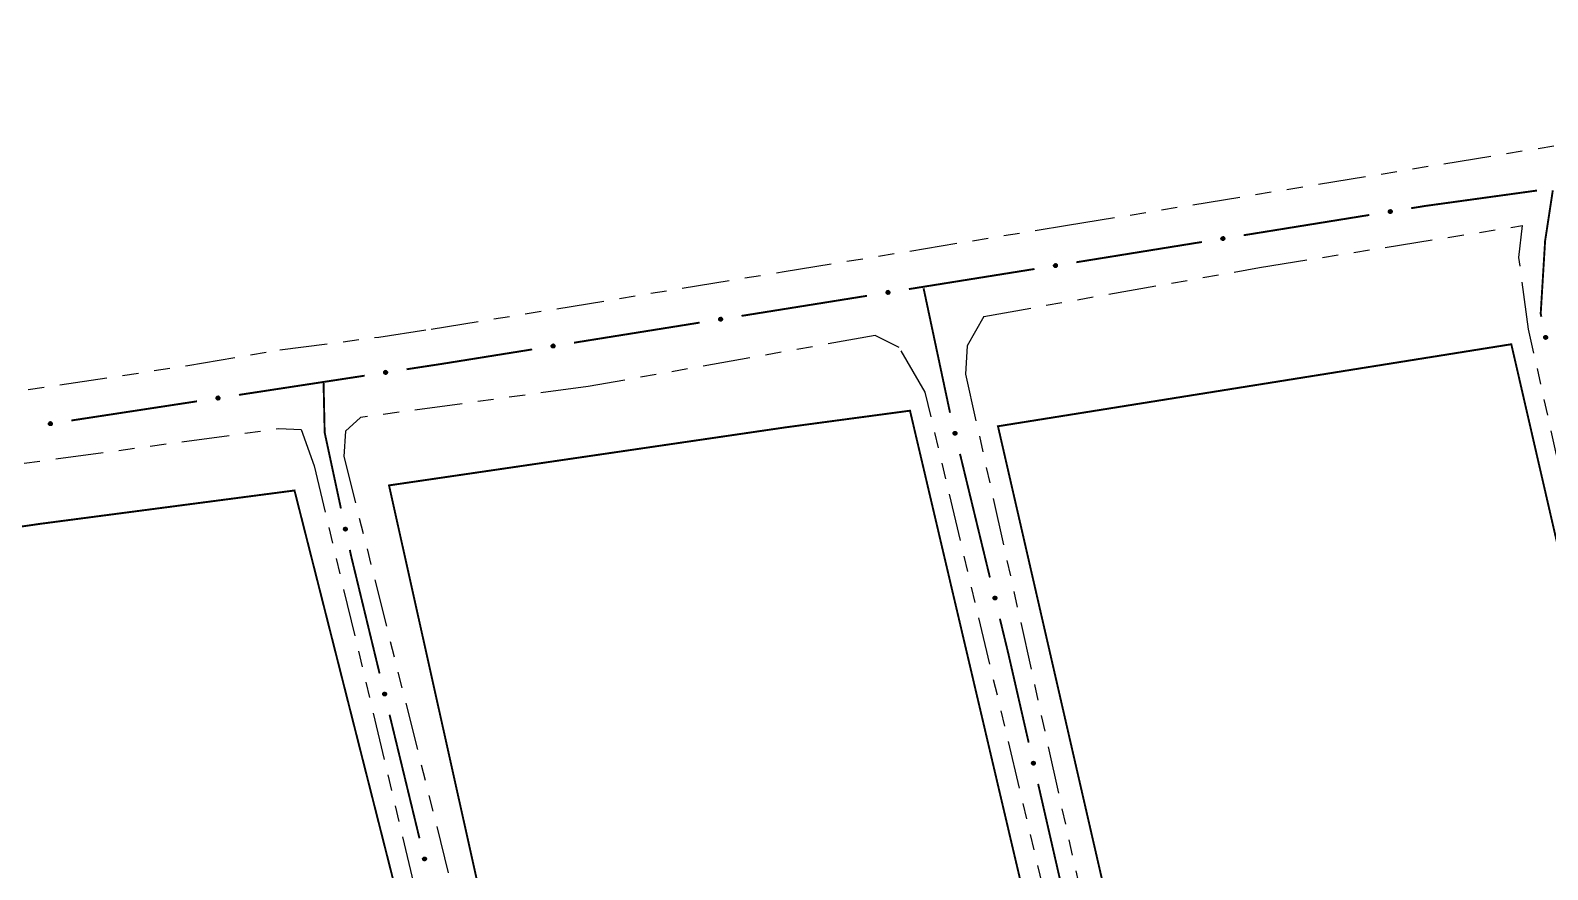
# Model space of a CAD drawing. Extents: x 212200 to 214553, y 4880545 to 4882659.
# Drawn here: x 213133.1 to 213276.2, y 4882017.7 to 4882096.9 of the extents above; entities that cross this region are included whole.
import ezdxf

# ---------------------------------------------------------------- set-up
doc = ezdxf.new("R2010")
doc.units = 0
doc.header["$LTSCALE"] = 1.5
doc.header["$MEASUREMENT"] = 0
doc.linetypes.add('TRACO_12', pattern=[2.5, 2, -0.5])
doc.linetypes.add('TRACO_25', pattern=[8, 3, -1, 1, -1, 1, -1])
for name, color, linetype in [('RU-QUADRA', 210, 'CONTINUOUS'), ('SV-EIXO-ROD-ESTR', 7, 'CONTINUOUS'), ('SV-EIXO-RUA-N-PAV', 6, 'CONTINUOUS'), ('SV-EST-M-N-PAV', 20, 'CONTINUOUS'), ('SV-RUA-NAO-PAV', 7, 'CONTINUOUS')]:
    doc.layers.add(name, color=color, linetype=linetype)

msp = doc.modelspace()

# ---------------------------------------------------------------- linework, layer by layer
at = {"layer": 'RU-QUADRA', "linetype": 'TRACO_12', "const_width": 0.18, "flags": 128}
for points in [[(213330.211244, 4881822.607145), (213315.8, 4881882.9), (213300.36, 4881950.1), (213296.01, 4881967.53), (213284.6, 4882016.05), (213272.795043, 4882067.308442), (213249.59873, 4882063.602054), (213224.35807, 4882059.569014), (213234.15, 4882016.92), (213241.13, 4881986.55), (213248.15, 4881956.7), (213255.98, 4881923.41), (213260.66, 4881903.55), (213270.48, 4881861.82), (213284.35493, 4881810.047881), (213305.973968, 4881815.968968)], [(213157.981506, 4882053.509631), (213171.109133, 4882001.711468), (213179.713731, 4881965.283784), (213182.626343, 4881952.953202), (213190.75, 4881917.32), (213199.26, 4881880.37), (213210.725111, 4881826.487709), (213214.849466, 4881811.731619), (213215.412822, 4881804.407992), (213215.412822, 4881795.675976), (213174.71036, 4881786.380604), (213170.062674, 4881792.577519), (213167.668411, 4881804.407992), (213162.517101, 4881825.318038), (213152.724706, 4881868.282184), (213143.325145, 4881906.185163), (213138.121707, 4881929.364337), (213135.090595, 4881942.548994), (213132.707969, 4881954.51344), (213123.962627, 4881990.682155), (213113.022891, 4882047.355214), (213134.042895, 4882050.369889)]]:
    msp.add_lwpolyline(points, close=True, dxfattribs=at)
at = {"layer": 'RU-QUADRA', "linetype": 'Continuous', "const_width": 0.18, "flags": 128}
msp.add_lwpolyline([(213216.058151, 4882061.039009), (213204.26884, 4882059.459137), (213166.901097, 4882053.989561), (213175.446793, 4882015.600929), (213178.304202, 4882003.259215), (213181.044769, 4881991.422166), (213192.1, 4881943.68), (213207.1, 4881881.29), (213227.138982, 4881797.86867), (213250.107539, 4881801.588396), (213275.765645, 4881807.538024), (213244.74, 4881938.73), (213240.69, 4881956.44), (213235.403121, 4881977.95945), (213229.741043, 4882002.785485), (213227.046733, 4882014.256235)], close=True, dxfattribs=at)
at = {"layer": 'SV-EIXO-ROD-ESTR', "const_width": 0.18}
for points in [[(213265.319873, 4882080.448), (213264.674513, 4882080.358986)], [(213275.226084, 4882081.814375), (213265.319873, 4882080.448)], [(213259.394289, 4882079.50692), (213247.547543, 4882077.59522)], [(213264.674513, 4882080.358986), (213263.343205, 4882080.144154)], [(213243.598627, 4882076.957987), (213231.751881, 4882075.046287)], [(213227.802852, 4882074.409759), (213215.953797, 4882072.512422)], [(213212.004111, 4882071.879977), (213200.155056, 4882069.98264)], [(213196.205371, 4882069.350194), (213184.356316, 4882067.452857)], [(213180.406631, 4882066.820411), (213172.50726, 4882065.55552)], [(213171.865097, 4882065.452694), (213168.553885, 4882064.946661)], [(213172.50726, 4882065.55552), (213171.865097, 4882065.452694)], [(213164.599792, 4882064.342381), (213152.737515, 4882062.529541)], [(213148.783423, 4882061.925261), (213136.921146, 4882060.112422)]]:
    msp.add_lwpolyline(points, dxfattribs=at)
at = {"layer": 'SV-EIXO-ROD-ESTR'}
for points in [[(213261.528129, 4882079.739752), (213261.500062, 4882079.699699), (213261.467749, 4882079.671015), (213261.433912, 4882079.654848), (213261.400287, 4882079.648358), (213261.365138, 4882079.645594), (213261.329086, 4882079.650624), (213261.290309, 4882079.665071), (213261.249933, 4882079.692945), (213261.222725, 4882079.727978), (213261.2051, 4882079.760303), (213261.196314, 4882079.794976), (213261.1942, 4882079.829166), (213261.200665, 4882079.866442), (213261.215689, 4882079.905596), (213261.2447, 4882079.945517), (213261.276571, 4882079.973421), (213261.30971, 4882079.988199), (213261.344624, 4882079.996811), (213261.380542, 4882079.999203), (213261.415903, 4882079.994061), (213261.455297, 4882079.978863), (213261.49432, 4882079.949707), (213261.522514, 4882079.918237), (213261.537753, 4882079.885314), (213261.545458, 4882079.85075), (213261.54866, 4882079.81553), (213261.545111, 4882079.779079), (213261.528129, 4882079.739752)], [(213245.732467, 4882077.190818), (213245.7044, 4882077.150765), (213245.672087, 4882077.122081), (213245.63825, 4882077.105914), (213245.604625, 4882077.099425), (213245.569476, 4882077.09666), (213245.533424, 4882077.101691), (213245.494647, 4882077.116138), (213245.454271, 4882077.144012), (213245.427063, 4882077.179045), (213245.409438, 4882077.21137), (213245.400652, 4882077.246043), (213245.398538, 4882077.280233), (213245.405003, 4882077.317508), (213245.420027, 4882077.356662), (213245.449038, 4882077.396584), (213245.480909, 4882077.424487), (213245.514048, 4882077.439265), (213245.548962, 4882077.447877), (213245.58488, 4882077.45027), (213245.620241, 4882077.445128), (213245.659635, 4882077.429929), (213245.698658, 4882077.400774), (213245.726852, 4882077.369303), (213245.742091, 4882077.336381), (213245.749796, 4882077.301817), (213245.752998, 4882077.266597), (213245.749449, 4882077.230146), (213245.732467, 4882077.190818)], [(213229.936805, 4882074.641885), (213229.908738, 4882074.601832), (213229.876425, 4882074.573148), (213229.842588, 4882074.556981), (213229.808963, 4882074.550491), (213229.773814, 4882074.547727), (213229.737762, 4882074.552757), (213229.698985, 4882074.567204), (213229.658609, 4882074.595078), (213229.631401, 4882074.630111), (213229.613776, 4882074.662436), (213229.60499, 4882074.697109), (213229.602876, 4882074.731299), (213229.609341, 4882074.768575), (213229.624365, 4882074.807729), (213229.653376, 4882074.84765), (213229.685247, 4882074.875554), (213229.718386, 4882074.890332), (213229.7533, 4882074.898944), (213229.789218, 4882074.901336), (213229.824579, 4882074.896194), (213229.863973, 4882074.880996), (213229.902996, 4882074.85184), (213229.93119, 4882074.82037), (213229.946429, 4882074.787447), (213229.954134, 4882074.752883), (213229.957336, 4882074.717663), (213229.953787, 4882074.681212), (213229.936805, 4882074.641885)], [(213214.138232, 4882072.110221), (213214.110116, 4882072.070202), (213214.077768, 4882072.041557), (213214.043912, 4882072.025431), (213214.010279, 4882072.018983), (213213.975127, 4882072.01626), (213213.939081, 4882072.021335), (213213.900322, 4882072.035829), (213213.85998, 4882072.063752), (213213.832813, 4882072.098818), (213213.815228, 4882072.131164), (213213.806484, 4882072.165848), (213213.804412, 4882072.20004), (213213.810921, 4882072.237308), (213213.825993, 4882072.276443), (213213.855052, 4882072.31633), (213213.886958, 4882072.344195), (213213.920114, 4882072.358933), (213213.955039, 4882072.367502), (213213.990959, 4882072.369851), (213214.026314, 4882072.364666), (213214.06569, 4882072.34942), (213214.104677, 4882072.320217), (213214.132833, 4882072.288713), (213214.148032, 4882072.255771), (213214.155695, 4882072.221198), (213214.158854, 4882072.185975), (213214.155262, 4882072.149528), (213214.138232, 4882072.110221)], [(213198.339492, 4882069.580438), (213198.311376, 4882069.540419), (213198.279028, 4882069.511775), (213198.245172, 4882069.495649), (213198.211538, 4882069.4892), (213198.176386, 4882069.486478), (213198.140341, 4882069.491552), (213198.101581, 4882069.506046), (213198.061239, 4882069.533969), (213198.034073, 4882069.569035), (213198.016488, 4882069.601381), (213198.007744, 4882069.636065), (213198.005671, 4882069.670257), (213198.012181, 4882069.707525), (213198.027253, 4882069.746661), (213198.056312, 4882069.786547), (213198.088217, 4882069.814412), (213198.121374, 4882069.82915), (213198.156298, 4882069.83772), (213198.192219, 4882069.840069), (213198.227573, 4882069.834883), (213198.266949, 4882069.819637), (213198.305937, 4882069.790434), (213198.334092, 4882069.75893), (213198.349292, 4882069.725989), (213198.356955, 4882069.691415), (213198.360114, 4882069.656192), (213198.356521, 4882069.619745), (213198.339492, 4882069.580438)], [(213182.540751, 4882067.050656), (213182.512635, 4882067.010637), (213182.480287, 4882066.981992), (213182.446431, 4882066.965866), (213182.412798, 4882066.959417), (213182.377646, 4882066.956695), (213182.3416, 4882066.961769), (213182.302841, 4882066.976263), (213182.262499, 4882067.004186), (213182.235333, 4882067.039252), (213182.217747, 4882067.071598), (213182.209003, 4882067.106282), (213182.206931, 4882067.140475), (213182.21344, 4882067.177743), (213182.228512, 4882067.216878), (213182.257571, 4882067.256764), (213182.289477, 4882067.284629), (213182.322634, 4882067.299367), (213182.357558, 4882067.307937), (213182.393478, 4882067.310286), (213182.428833, 4882067.305101), (213182.468209, 4882067.289855), (213182.507197, 4882067.260652), (213182.535352, 4882067.229147), (213182.550551, 4882067.196206), (213182.558214, 4882067.161633), (213182.561373, 4882067.126409), (213182.557781, 4882067.089963), (213182.540751, 4882067.050656)], [(213166.7355, 4882064.55741), (213166.707099, 4882064.517592), (213166.674548, 4882064.489179), (213166.640578, 4882064.473294), (213166.606899, 4882064.467085), (213166.571729, 4882064.464614), (213166.53572, 4882064.469945), (213166.497065, 4882064.484715), (213166.456923, 4882064.512925), (213166.430008, 4882064.548183), (213166.412653, 4882064.580654), (213166.404157, 4882064.615399), (213166.402328, 4882064.649606), (213166.409103, 4882064.686826), (213166.424453, 4882064.725853), (213166.453796, 4882064.765531), (213166.485899, 4882064.793168), (213166.51916, 4882064.807669), (213166.554145, 4882064.81599), (213166.590081, 4882064.818083), (213166.625398, 4882064.812646), (213166.664664, 4882064.79712), (213166.703442, 4882064.76764), (213166.731373, 4882064.735935), (213166.746337, 4882064.702886), (213166.753753, 4882064.668259), (213166.756661, 4882064.633014), (213166.752809, 4882064.596594), (213166.7355, 4882064.55741)], [(213150.919131, 4882062.14029), (213150.89073, 4882062.100472), (213150.858179, 4882062.072059), (213150.824209, 4882062.056175), (213150.79053, 4882062.049966), (213150.75536, 4882062.047494), (213150.719351, 4882062.052825), (213150.680696, 4882062.067595), (213150.640554, 4882062.095805), (213150.613638, 4882062.131063), (213150.596284, 4882062.163534), (213150.587787, 4882062.198279), (213150.585959, 4882062.232486), (213150.592734, 4882062.269706), (213150.608084, 4882062.308733), (213150.637427, 4882062.348412), (213150.66953, 4882062.376049), (213150.702791, 4882062.39055), (213150.737776, 4882062.39887), (213150.773712, 4882062.400963), (213150.809029, 4882062.395526), (213150.848295, 4882062.38), (213150.887073, 4882062.35052), (213150.915003, 4882062.318815), (213150.929968, 4882062.285767), (213150.937384, 4882062.25114), (213150.940292, 4882062.215895), (213150.93644, 4882062.179475), (213150.919131, 4882062.14029)], [(213135.102762, 4882059.72317), (213135.074361, 4882059.683353), (213135.04181, 4882059.654939), (213135.007839, 4882059.639055), (213134.974161, 4882059.632846), (213134.938991, 4882059.630374), (213134.902982, 4882059.635706), (213134.864327, 4882059.650476), (213134.824185, 4882059.678685), (213134.797269, 4882059.713944), (213134.779915, 4882059.746415), (213134.771418, 4882059.78116), (213134.76959, 4882059.815366), (213134.776365, 4882059.852587), (213134.791715, 4882059.891614), (213134.821058, 4882059.931292), (213134.853161, 4882059.958929), (213134.886422, 4882059.97343), (213134.921406, 4882059.981751), (213134.957343, 4882059.983844), (213134.992659, 4882059.978406), (213135.031926, 4882059.96288), (213135.070704, 4882059.9334), (213135.098634, 4882059.901696), (213135.113599, 4882059.868647), (213135.121015, 4882059.83402), (213135.123923, 4882059.798775), (213135.120071, 4882059.762355), (213135.102762, 4882059.72317)]]:
    msp.add_lwpolyline(points, close=True, dxfattribs=at)
for points in [[(213261.522514, 4882079.918237), (213261.1942, 4882079.829166)], [(213261.537753, 4882079.885314), (213261.196314, 4882079.794976)], [(213261.526585, 4882079.901982), (213261.198157, 4882079.813047)], [(213261.49432, 4882079.949707), (213261.200665, 4882079.866442)], [(213261.506115, 4882079.934615), (213261.201935, 4882079.849593)], [(213261.538972, 4882079.868044), (213261.202027, 4882079.780499)], [(213261.545458, 4882079.85075), (213261.2051, 4882079.760303)], [(213261.471261, 4882079.962163), (213261.211101, 4882079.887009)], [(213261.455297, 4882079.978863), (213261.215689, 4882079.905596)], [(213261.543494, 4882079.831455), (213261.219108, 4882079.743173)], [(213261.54866, 4882079.81553), (213261.222725, 4882079.727978)], [(213261.430542, 4882079.983236), (213261.237779, 4882079.927251)], [(213261.542193, 4882079.796691), (213261.240925, 4882079.710757)], [(213261.415903, 4882079.994061), (213261.2447, 4882079.945517)], [(213261.545111, 4882079.779079), (213261.249933, 4882079.692945)], [(213261.394039, 4882079.995313), (213261.266892, 4882079.960974)], [(213261.535504, 4882079.761057), (213261.273301, 4882079.681427)], [(213261.380542, 4882079.999203), (213261.276571, 4882079.973421)], [(213261.528129, 4882079.739752), (213261.290309, 4882079.665071)], [(213261.511954, 4882079.718556), (213261.316932, 4882079.659442)], [(213261.500062, 4882079.699699), (213261.329086, 4882079.650624)], [(213261.481712, 4882079.683268), (213261.355694, 4882079.650493)], [(213261.467749, 4882079.671015), (213261.365138, 4882079.645594)], [(213245.726852, 4882077.369303), (213245.398538, 4882077.280233)], [(213245.742091, 4882077.336381), (213245.400652, 4882077.246043)], [(213245.730923, 4882077.353048), (213245.402495, 4882077.264114)], [(213245.698658, 4882077.400774), (213245.405003, 4882077.317508)], [(213245.710453, 4882077.385682), (213245.406273, 4882077.30066)], [(213245.74331, 4882077.319111), (213245.406365, 4882077.231566)], [(213245.749796, 4882077.301817), (213245.409438, 4882077.21137)], [(213245.675599, 4882077.41323), (213245.415439, 4882077.338075)], [(213245.659635, 4882077.429929), (213245.420027, 4882077.356662)], [(213245.747832, 4882077.282522), (213245.423446, 4882077.194239)], [(213245.752998, 4882077.266597), (213245.427063, 4882077.179045)], [(213245.63488, 4882077.434302), (213245.442117, 4882077.378317)], [(213245.746531, 4882077.247757), (213245.445263, 4882077.161823)], [(213245.620241, 4882077.445128), (213245.449038, 4882077.396584)], [(213245.749449, 4882077.230146), (213245.454271, 4882077.144012)], [(213245.598377, 4882077.44638), (213245.47123, 4882077.412041)], [(213245.739842, 4882077.212124), (213245.477639, 4882077.132493)], [(213245.58488, 4882077.45027), (213245.480909, 4882077.424487)], [(213245.732467, 4882077.190818), (213245.494647, 4882077.116138)], [(213245.716292, 4882077.169623), (213245.52127, 4882077.110508)], [(213245.7044, 4882077.150765), (213245.533424, 4882077.101691)], [(213245.68605, 4882077.134335), (213245.560032, 4882077.10156)], [(213245.672087, 4882077.122081), (213245.569476, 4882077.09666)], [(213229.93119, 4882074.82037), (213229.602876, 4882074.731299)], [(213229.946429, 4882074.787447), (213229.60499, 4882074.697109)], [(213229.935261, 4882074.804115), (213229.606833, 4882074.71518)], [(213229.902996, 4882074.85184), (213229.609341, 4882074.768575)], [(213229.914791, 4882074.836748), (213229.610611, 4882074.751726)], [(213229.879937, 4882074.864296), (213229.619777, 4882074.789142)], [(213229.863973, 4882074.880996), (213229.624365, 4882074.807729)], [(213229.839218, 4882074.885369), (213229.646455, 4882074.829384)], [(213229.824579, 4882074.896194), (213229.653376, 4882074.84765)], [(213229.802715, 4882074.897446), (213229.675568, 4882074.863107)], [(213229.789218, 4882074.901336), (213229.685247, 4882074.875554)], [(213229.947648, 4882074.770177), (213229.610703, 4882074.682632)], [(213229.954134, 4882074.752883), (213229.613776, 4882074.662436)], [(213229.95217, 4882074.733588), (213229.627784, 4882074.645306)], [(213229.957336, 4882074.717663), (213229.631401, 4882074.630111)], [(213229.950869, 4882074.698824), (213229.649601, 4882074.61289)], [(213229.953787, 4882074.681212), (213229.658609, 4882074.595078)], [(213229.94418, 4882074.66319), (213229.681977, 4882074.58356)], [(213229.936805, 4882074.641885), (213229.698985, 4882074.567204)], [(213229.92063, 4882074.620689), (213229.725608, 4882074.561575)], [(213229.908738, 4882074.601832), (213229.737762, 4882074.552757)], [(213229.890388, 4882074.585401), (213229.76437, 4882074.552626)], [(213229.876425, 4882074.573148), (213229.773814, 4882074.547727)], [(213214.132833, 4882072.288713), (213213.804412, 4882072.20004)], [(213214.148032, 4882072.255771), (213213.806484, 4882072.165848)], [(213214.136884, 4882072.272453), (213213.808349, 4882072.183916)], [(213214.104677, 4882072.320217), (213213.810921, 4882072.237308)], [(213214.116454, 4882072.305111), (213213.812171, 4882072.220458)], [(213214.14923, 4882072.2385), (213213.812179, 4882072.151364)], [(213214.155695, 4882072.221198), (213213.815228, 4882072.131164)], [(213214.081634, 4882072.332701), (213213.821382, 4882072.257862)], [(213214.06569, 4882072.34942), (213213.825993, 4882072.276443)], [(213214.153708, 4882072.201906), (213213.829215, 4882072.114017)], [(213214.158854, 4882072.185975), (213213.832813, 4882072.098818)], [(213214.04094, 4882072.353823), (213213.848109, 4882072.298072)], [(213214.152365, 4882072.167143), (213213.850992, 4882072.081574)], [(213214.026314, 4882072.364666), (213213.855052, 4882072.31633)], [(213214.155262, 4882072.149528), (213213.85998, 4882072.063752)], [(213214.004452, 4882072.365945), (213213.877263, 4882072.33176)], [(213214.145632, 4882072.131517), (213213.883333, 4882072.052205)], [(213213.990959, 4882072.369851), (213213.886958, 4882072.344195)], [(213214.138232, 4882072.110221), (213213.900322, 4882072.035829)], [(213214.122031, 4882072.089045), (213213.926937, 4882072.030167)], [(213214.110116, 4882072.070202), (213213.939081, 4882072.021335)], [(213214.091747, 4882072.053794), (213213.965689, 4882072.021171)], [(213214.077768, 4882072.041557), (213213.975127, 4882072.01626)], [(213198.334092, 4882069.75893), (213198.005671, 4882069.670257)], [(213198.349292, 4882069.725989), (213198.007744, 4882069.636065)], [(213198.338144, 4882069.74267), (213198.009608, 4882069.654134)], [(213198.305937, 4882069.790434), (213198.012181, 4882069.707525)], [(213198.317713, 4882069.775328), (213198.01343, 4882069.690675)], [(213198.35049, 4882069.708717), (213198.013439, 4882069.621581)], [(213198.356955, 4882069.691415), (213198.016488, 4882069.601381)], [(213198.282893, 4882069.802918), (213198.022642, 4882069.72808)], [(213198.266949, 4882069.819637), (213198.027253, 4882069.746661)], [(213198.354968, 4882069.672123), (213198.030474, 4882069.584234)], [(213198.360114, 4882069.656192), (213198.034073, 4882069.569035)], [(213198.2422, 4882069.82404), (213198.049369, 4882069.768289)], [(213198.353625, 4882069.63736), (213198.052252, 4882069.551791)], [(213198.227573, 4882069.834883), (213198.056312, 4882069.786547)], [(213198.356521, 4882069.619745), (213198.061239, 4882069.533969)], [(213198.205711, 4882069.836162), (213198.078522, 4882069.801977)], [(213198.346892, 4882069.601735), (213198.084593, 4882069.522422)], [(213198.192219, 4882069.840069), (213198.088217, 4882069.814412)], [(213198.339492, 4882069.580438), (213198.101581, 4882069.506046)], [(213198.323291, 4882069.559262), (213198.128197, 4882069.500384)], [(213198.311376, 4882069.540419), (213198.140341, 4882069.491552)], [(213198.293006, 4882069.524011), (213198.166949, 4882069.491389)], [(213198.279028, 4882069.511775), (213198.176386, 4882069.486478)], [(213182.535352, 4882067.229147), (213182.206931, 4882067.140475)], [(213182.550551, 4882067.196206), (213182.209003, 4882067.106282)], [(213182.539403, 4882067.212887), (213182.210868, 4882067.124351)], [(213182.507197, 4882067.260652), (213182.21344, 4882067.177743)], [(213182.518973, 4882067.245545), (213182.21469, 4882067.160892)], [(213182.551749, 4882067.178935), (213182.214698, 4882067.091798)], [(213182.558214, 4882067.161633), (213182.217747, 4882067.071598)], [(213182.484153, 4882067.273135), (213182.223901, 4882067.198297)], [(213182.468209, 4882067.289855), (213182.228512, 4882067.216878)], [(213182.556227, 4882067.14234), (213182.231734, 4882067.054451)], [(213182.561373, 4882067.126409), (213182.235333, 4882067.039252)], [(213182.443459, 4882067.294257), (213182.250629, 4882067.238506)], [(213182.554884, 4882067.107577), (213182.253512, 4882067.022009)], [(213182.428833, 4882067.305101), (213182.257571, 4882067.256764)], [(213182.557781, 4882067.089963), (213182.262499, 4882067.004186)], [(213182.406971, 4882067.306379), (213182.279782, 4882067.272194)], [(213182.548152, 4882067.071952), (213182.285852, 4882066.99264)], [(213182.393478, 4882067.310286), (213182.289477, 4882067.284629)], [(213182.540751, 4882067.050656), (213182.302841, 4882066.976263)], [(213182.524551, 4882067.029479), (213182.329456, 4882066.970602)], [(213182.512635, 4882067.010637), (213182.3416, 4882066.961769)], [(213182.494266, 4882066.994228), (213182.368208, 4882066.961606)], [(213182.480287, 4882066.981992), (213182.377646, 4882066.956695)], [(213166.703442, 4882064.76764), (213166.409103, 4882064.686826)], [(213166.680489, 4882064.780287), (213166.41971, 4882064.707305)], [(213166.664664, 4882064.79712), (213166.424453, 4882064.725853)], [(213166.639947, 4882064.801699), (213166.446723, 4882064.747323)], [(213166.625398, 4882064.812646), (213166.453796, 4882064.765531)], [(213166.603545, 4882064.814081), (213166.476116, 4882064.780803)], [(213166.590081, 4882064.818083), (213166.485899, 4882064.793168)], [(213166.731373, 4882064.735935), (213166.402328, 4882064.649606)], [(213166.746337, 4882064.702886), (213166.404157, 4882064.615399)], [(213166.735308, 4882064.719647), (213166.40615, 4882064.633454)], [(213166.747412, 4882064.685607), (213166.409748, 4882064.600875)], [(213166.715111, 4882064.75245), (213166.410232, 4882064.669967)], [(213166.753753, 4882064.668259), (213166.412653, 4882064.580654)], [(213166.751629, 4882064.648982), (213166.426517, 4882064.563407)], [(213166.756661, 4882064.633014), (213166.430008, 4882064.548183)], [(213166.750038, 4882064.614229), (213166.448063, 4882064.530811)], [(213166.752809, 4882064.596594), (213166.456923, 4882064.512925)], [(213166.743052, 4882064.578653), (213166.480194, 4882064.501212)], [(213166.7355, 4882064.55741), (213166.497065, 4882064.484715)], [(213166.719148, 4882064.536349), (213166.52364, 4882064.478864)], [(213166.707099, 4882064.517592), (213166.53572, 4882064.469945)], [(213166.688613, 4882064.501315), (213166.562326, 4882064.469592)], [(213166.674548, 4882064.489179), (213166.571729, 4882064.464614)], [(213150.915003, 4882062.318815), (213150.585959, 4882062.232486)], [(213150.929968, 4882062.285767), (213150.587787, 4882062.198279)], [(213150.918939, 4882062.302527), (213150.589781, 4882062.216334)], [(213150.887073, 4882062.35052), (213150.592734, 4882062.269706)], [(213150.931043, 4882062.268487), (213150.593379, 4882062.183756)], [(213150.898742, 4882062.33533), (213150.593863, 4882062.252848)], [(213150.937384, 4882062.25114), (213150.596284, 4882062.163534)], [(213150.864119, 4882062.363168), (213150.603341, 4882062.290186)], [(213150.848295, 4882062.38), (213150.608084, 4882062.308733)], [(213150.93526, 4882062.231862), (213150.610148, 4882062.146288)], [(213150.940292, 4882062.215895), (213150.613638, 4882062.131063)], [(213150.823577, 4882062.384579), (213150.630354, 4882062.330203)], [(213150.933669, 4882062.19711), (213150.631694, 4882062.113691)], [(213150.809029, 4882062.395526), (213150.637427, 4882062.348412)], [(213150.93644, 4882062.179475), (213150.640554, 4882062.095805)], [(213150.787176, 4882062.396961), (213150.659747, 4882062.363683)], [(213150.926682, 4882062.161533), (213150.663825, 4882062.084092)], [(213150.773712, 4882062.400963), (213150.66953, 4882062.376049)], [(213150.919131, 4882062.14029), (213150.680696, 4882062.067595)], [(213150.902779, 4882062.11923), (213150.707271, 4882062.061744)], [(213150.89073, 4882062.100472), (213150.719351, 4882062.052825)], [(213150.872244, 4882062.084195), (213150.745957, 4882062.052472)], [(213150.858179, 4882062.072059), (213150.75536, 4882062.047494)], [(213135.098634, 4882059.901696), (213134.76959, 4882059.815366)], [(213135.113599, 4882059.868647), (213134.771418, 4882059.78116)], [(213135.10257, 4882059.885407), (213134.773412, 4882059.799215)], [(213135.070704, 4882059.9334), (213134.776365, 4882059.852587)], [(213135.114674, 4882059.851368), (213134.77701, 4882059.766636)], [(213135.082373, 4882059.91821), (213134.777494, 4882059.835728)], [(213135.121015, 4882059.83402), (213134.779915, 4882059.746415)], [(213135.04775, 4882059.946048), (213134.786972, 4882059.873066)], [(213135.031926, 4882059.96288), (213134.791715, 4882059.891614)], [(213135.11889, 4882059.814742), (213134.793779, 4882059.729168)], [(213135.123923, 4882059.798775), (213134.797269, 4882059.713944)], [(213135.007208, 4882059.967459), (213134.813985, 4882059.913084)], [(213135.1173, 4882059.77999), (213134.815325, 4882059.696571)], [(213134.992659, 4882059.978406), (213134.821058, 4882059.931292)], [(213135.120071, 4882059.762355), (213134.824185, 4882059.678685)], [(213134.970807, 4882059.979841), (213134.843378, 4882059.946563)], [(213135.110313, 4882059.744413), (213134.847456, 4882059.666972)], [(213134.957343, 4882059.983844), (213134.853161, 4882059.958929)], [(213135.102762, 4882059.72317), (213134.864327, 4882059.650476)], [(213135.08641, 4882059.70211), (213134.890901, 4882059.644624)], [(213135.074361, 4882059.683353), (213134.902982, 4882059.635706)], [(213135.055875, 4882059.667075), (213134.929588, 4882059.635353)], [(213135.04181, 4882059.654939), (213134.938991, 4882059.630374)]]:
    msp.add_lwpolyline(points, dxfattribs=at)
at = {"layer": 'SV-EIXO-RUA-N-PAV', "const_width": 0.18}
for points in [[(213276.711064, 4882081.831492), (213276.109296, 4882077.877017)], [(213276.109296, 4882077.877017), (213275.983873, 4882077.052805)], [(213275.983873, 4882077.052805), (213275.610842, 4882070.897799)], [(213217.341075, 4882072.585772), (213219.834137, 4882060.847602)], [(213275.610842, 4882070.897799), (213275.568335, 4882070.196429)], [(213275.568335, 4882070.196429), (213275.628425, 4882069.905221)], [(213160.724025, 4882063.651705), (213160.812891, 4882059.652693)], [(213160.812891, 4882059.652693), (213160.827909, 4882058.976903)], [(213160.827909, 4882058.976903), (213162.362509, 4882051.815436)], [(213220.774991, 4882056.959827), (213223.597619, 4882045.296518)], [(213163.200626, 4882047.904226), (213163.321137, 4882047.341839)], [(213163.321137, 4882047.341839), (213166.009167, 4882036.237714)], [(213224.538494, 4882041.408749), (213225.244151, 4882038.492921)], [(213225.244151, 4882038.492921), (213225.340181, 4882038.096119)], [(213225.340181, 4882038.096119), (213227.255516, 4882029.720587)], [(213166.950285, 4882032.350002), (213169.773637, 4882020.686869)], [(213228.147225, 4882025.821247), (213230.822354, 4882014.123226)]]:
    msp.add_lwpolyline(points, dxfattribs=at)
at = {"layer": 'SV-EIXO-RUA-N-PAV'}
for points in [[(213276.111381, 4882068.10945), (213276.152616, 4882068.083151), (213276.182679, 4882068.052116), (213276.200302, 4882068.019014), (213276.208248, 4882067.985703), (213276.212538, 4882067.950708), (213276.20908, 4882067.914471), (213276.196333, 4882067.875103), (213276.170242, 4882067.833552), (213276.136425, 4882067.804846), (213276.104897, 4882067.785832), (213276.070639, 4882067.775547), (213276.036573, 4882067.771948), (213275.999052, 4882067.776785), (213275.959282, 4882067.790093), (213275.918136, 4882067.81734), (213275.888873, 4882067.847968), (213275.872668, 4882067.880433), (213275.862545, 4882067.914939), (213275.858593, 4882067.950718), (213275.862193, 4882067.986269), (213275.875663, 4882068.026287), (213275.903094, 4882068.066542), (213275.933309, 4882068.096077), (213275.965538, 4882068.112734), (213275.999734, 4882068.121935), (213276.034781, 4882068.126665), (213276.071352, 4882068.124705), (213276.111381, 4882068.10945)], [(213220.377749, 4882059.069254), (213220.419854, 4882059.04437), (213220.450952, 4882059.014373), (213220.469689, 4882058.981889), (213220.478761, 4882058.948866), (213220.484237, 4882058.914037), (213220.482011, 4882058.877704), (213220.470607, 4882058.837926), (213220.445941, 4882058.795514), (213220.413119, 4882058.765676), (213220.382254, 4882058.745603), (213220.348365, 4882058.734161), (213220.314441, 4882058.729408), (213220.276777, 4882058.732968), (213220.236578, 4882058.744918), (213220.194532, 4882058.770753), (213220.164245, 4882058.80037), (213220.146947, 4882058.832266), (213220.13566, 4882058.866409), (213220.130495, 4882058.902034), (213220.132886, 4882058.937686), (213220.14499, 4882058.978139), (213220.171039, 4882059.019301), (213220.200234, 4882059.049845), (213220.231879, 4882059.067586), (213220.265743, 4882059.077942), (213220.300609, 4882059.083859), (213220.337225, 4882059.083142), (213220.377749, 4882059.069254)], [(213162.859099, 4882050.023387), (213162.900534, 4882049.997402), (213162.930831, 4882049.966596), (213162.948705, 4882049.93363), (213162.956904, 4882049.900379), (213162.96146, 4882049.865418), (213162.958278, 4882049.829156), (213162.94583, 4882049.789692), (213162.920055, 4882049.747945), (213162.886458, 4882049.718982), (213162.855075, 4882049.699729), (213162.820896, 4882049.689184), (213162.786859, 4882049.685326), (213162.749302, 4882049.689878), (213162.709432, 4882049.702883), (213162.668081, 4882049.729816), (213162.638585, 4882049.760221), (213162.622134, 4882049.792562), (213162.611749, 4882049.82699), (213162.607525, 4882049.862739), (213162.610855, 4882049.898316), (213162.624021, 4882049.938435), (213162.651145, 4882049.978897), (213162.681134, 4882050.008661), (213162.713235, 4882050.025563), (213162.747361, 4882050.035023), (213162.782371, 4882050.040019), (213162.818955, 4882050.038338), (213162.859099, 4882050.023387)], [(213224.141252, 4882043.518176), (213224.183357, 4882043.493291), (213224.214455, 4882043.463295), (213224.233192, 4882043.43081), (213224.242264, 4882043.397788), (213224.24774, 4882043.362959), (213224.245514, 4882043.326626), (213224.23411, 4882043.286847), (213224.209444, 4882043.244435), (213224.176622, 4882043.214598), (213224.145757, 4882043.194525), (213224.111868, 4882043.183082), (213224.077944, 4882043.178329), (213224.04028, 4882043.18189), (213224.000081, 4882043.193839), (213223.958035, 4882043.219674), (213223.927748, 4882043.249291), (213223.91045, 4882043.281187), (213223.899163, 4882043.31533), (213223.893998, 4882043.350955), (213223.896389, 4882043.386608), (213223.908494, 4882043.42706), (213223.934542, 4882043.468222), (213223.963737, 4882043.498766), (213223.995382, 4882043.516507), (213224.029246, 4882043.526863), (213224.064112, 4882043.532781), (213224.100728, 4882043.532063), (213224.141252, 4882043.518176)], [(213166.552911, 4882034.459405), (213166.595018, 4882034.434523), (213166.626118, 4882034.404528), (213166.644856, 4882034.372045), (213166.653931, 4882034.339023), (213166.659409, 4882034.304194), (213166.657185, 4882034.267861), (213166.645784, 4882034.228082), (213166.621121, 4882034.185669), (213166.5883, 4882034.155829), (213166.557437, 4882034.135754), (213166.523548, 4882034.124309), (213166.489625, 4882034.119554), (213166.45196, 4882034.123113), (213166.411761, 4882034.13506), (213166.369712, 4882034.160892), (213166.339424, 4882034.190507), (213166.322124, 4882034.222402), (213166.310835, 4882034.256544), (213166.305668, 4882034.292169), (213166.308057, 4882034.327822), (213166.320159, 4882034.368275), (213166.346205, 4882034.409438), (213166.375397, 4882034.439984), (213166.407041, 4882034.457727), (213166.440905, 4882034.468086), (213166.475771, 4882034.474005), (213166.512387, 4882034.47329), (213166.552911, 4882034.459405)], [(213227.776651, 4882027.935522), (213227.818438, 4882027.910107), (213227.849155, 4882027.87972), (213227.86748, 4882027.847002), (213227.876134, 4882027.813868), (213227.88117, 4882027.778972), (213227.878485, 4882027.74267), (213227.86658, 4882027.703039), (213227.841381, 4882027.660942), (213227.808184, 4882027.631521), (213227.777069, 4882027.611839), (213227.743038, 4882027.600826), (213227.709056, 4882027.596502), (213227.67144, 4882027.600537), (213227.631396, 4882027.612994), (213227.589679, 4882027.639357), (213227.559769, 4882027.669355), (213227.542875, 4882027.701467), (213227.532019, 4882027.735749), (213227.527305, 4882027.771436), (213227.530146, 4882027.807056), (213227.54276, 4882027.847352), (213227.569327, 4882027.888182), (213227.598905, 4882027.918355), (213227.630771, 4882027.935695), (213227.664763, 4882027.945623), (213227.699701, 4882027.951099), (213227.736306, 4882027.94992), (213227.776651, 4882027.935522)], [(213170.317381, 4882018.90856), (213170.359487, 4882018.883678), (213170.390587, 4882018.853684), (213170.409326, 4882018.821201), (213170.4184, 4882018.788179), (213170.423878, 4882018.75335), (213170.421654, 4882018.717017), (213170.410254, 4882018.677237), (213170.38559, 4882018.634824), (213170.35277, 4882018.604984), (213170.321906, 4882018.584909), (213170.288018, 4882018.573465), (213170.254094, 4882018.56871), (213170.21643, 4882018.572268), (213170.17623, 4882018.584215), (213170.134182, 4882018.610047), (213170.103894, 4882018.639663), (213170.086594, 4882018.671558), (213170.075304, 4882018.7057), (213170.070137, 4882018.741324), (213170.072526, 4882018.776977), (213170.084628, 4882018.81743), (213170.110674, 4882018.858594), (213170.139867, 4882018.88914), (213170.171511, 4882018.906883), (213170.205374, 4882018.917241), (213170.24024, 4882018.92316), (213170.276856, 4882018.922445), (213170.317381, 4882018.90856)]]:
    msp.add_lwpolyline(points, close=True, dxfattribs=at)
for points in [[(213275.858593, 4882067.950718), (213275.888873, 4882067.847968)], [(213275.861892, 4882067.964372), (213275.901729, 4882067.838838)], [(213275.862193, 4882067.986269), (213275.918136, 4882067.81734)], [(213275.872371, 4882068.001366), (213275.936687, 4882067.81122)], [(213275.875663, 4882068.026287), (213275.959282, 4882067.790093)], [(213275.891653, 4882068.042963), (213275.97805, 4882067.786317)], [(213275.903094, 4882068.066542), (213275.999052, 4882067.776785)], [(213275.917659, 4882068.078981), (213276.015829, 4882067.778787)], [(213275.933309, 4882068.096077), (213276.036573, 4882067.771948)], [(213275.949371, 4882068.100851), (213276.052505, 4882067.776602)], [(213275.965538, 4882068.112734), (213276.070639, 4882067.775547)], [(213275.982738, 4882068.114703), (213276.084854, 4882067.781884)], [(213275.999734, 4882068.121935), (213276.104897, 4882067.785832)], [(213276.019096, 4882068.120812), (213276.121402, 4882067.800572)], [(213276.034781, 4882068.126665), (213276.136425, 4882067.804846)], [(213276.053884, 4882068.121024), (213276.152839, 4882067.823778)], [(213276.071352, 4882068.124705), (213276.170242, 4882067.833552)], [(213276.089775, 4882068.115891), (213276.180733, 4882067.857399)], [(213276.111381, 4882068.10945), (213276.196333, 4882067.875103)], [(213276.13326, 4882068.094212), (213276.2008, 4882067.901945)], [(213276.152616, 4882068.083151), (213276.20908, 4882067.914471)], [(213276.16983, 4882068.065533), (213276.208054, 4882067.94106)], [(213276.182679, 4882068.052116), (213276.212538, 4882067.950708)], [(213220.185173, 4882059.032228), (213220.293477, 4882058.735538)], [(213220.200234, 4882059.049845), (213220.314441, 4882058.729408)], [(213220.216125, 4882059.055161), (213220.330206, 4882058.734599)], [(213220.231879, 4882059.067586), (213220.348365, 4882058.734161)], [(213220.249002, 4882059.070137), (213220.362356, 4882058.740976)], [(213220.265743, 4882059.077942), (213220.382254, 4882058.745603)], [(213220.285132, 4882059.077477), (213220.398249, 4882058.760894)], [(213220.300609, 4882059.083859), (213220.413119, 4882058.765676)], [(213220.319892, 4882059.07887), (213220.42888, 4882058.785154)], [(213220.337225, 4882059.083142), (213220.445941, 4882058.795514)], [(213220.355937, 4882059.074958), (213220.455617, 4882058.819703)], [(213220.377749, 4882059.069254), (213220.470607, 4882058.837926)], [(213220.400133, 4882059.054768), (213220.47416, 4882058.864904)], [(213220.419854, 4882059.04437), (213220.482011, 4882058.877704)], [(213220.130495, 4882058.902034), (213220.164245, 4882058.80037)], [(213220.132886, 4882058.937686), (213220.194532, 4882058.770753)], [(213220.133329, 4882058.915791), (213220.177404, 4882058.791682)], [(213220.142546, 4882058.95312), (213220.213279, 4882058.765266)], [(213220.14499, 4882058.978139), (213220.236578, 4882058.744918)], [(213220.160405, 4882058.995347), (213220.255464, 4882058.741782)], [(213220.171039, 4882059.019301), (213220.276777, 4882058.732968)], [(213220.437655, 4882059.027347), (213220.480083, 4882058.904243)], [(213220.450952, 4882059.014373), (213220.484237, 4882058.914037)], [(213162.607525, 4882049.862739), (213162.638585, 4882049.760221)], [(213162.610721, 4882049.876417), (213162.65151, 4882049.75119)], [(213162.610855, 4882049.898316), (213162.668081, 4882049.729816)], [(213162.620918, 4882049.91349), (213162.686677, 4882049.723838)], [(213162.624021, 4882049.938435), (213162.709432, 4882049.702883)], [(213162.639883, 4882049.955232), (213162.728229, 4882049.69925)], [(213162.651145, 4882049.978897), (213162.749302, 4882049.689878)], [(213162.665615, 4882049.991447), (213162.766064, 4882049.692007)], [(213162.681134, 4882050.008661), (213162.786859, 4882049.685326)], [(213162.69716, 4882050.013557), (213162.802755, 4882049.690101)], [(213162.713235, 4882050.025563), (213162.820896, 4882049.689184)], [(213162.73042, 4882050.027662), (213162.835063, 4882049.695629)], [(213162.747361, 4882050.035023), (213162.855075, 4882049.699729)], [(213162.766731, 4882050.034047), (213162.871468, 4882049.714594)], [(213162.782371, 4882050.040019), (213162.886458, 4882049.718982)], [(213162.801516, 4882050.034524), (213162.902727, 4882049.738038)], [(213162.818955, 4882050.038338), (213162.920055, 4882049.747945)], [(213162.837445, 4882050.029663), (213162.930365, 4882049.77187)], [(213162.859099, 4882050.023387), (213162.94583, 4882049.789692)], [(213162.881094, 4882050.008316), (213162.950092, 4882049.816567)], [(213162.900534, 4882049.997402), (213162.958278, 4882049.829156)], [(213162.91788, 4882049.979916), (213162.95705, 4882049.855737)], [(213162.930831, 4882049.966596), (213162.96146, 4882049.865418)], [(213223.893998, 4882043.350955), (213223.927748, 4882043.249291)], [(213223.896389, 4882043.386608), (213223.958035, 4882043.219674)], [(213223.896832, 4882043.364713), (213223.940907, 4882043.240604)], [(213223.906049, 4882043.402041), (213223.976782, 4882043.214188)], [(213223.908494, 4882043.42706), (213224.000081, 4882043.193839)], [(213223.923908, 4882043.444269), (213224.018967, 4882043.190703)], [(213223.934542, 4882043.468222), (213224.04028, 4882043.18189)], [(213223.948676, 4882043.481149), (213224.05698, 4882043.18446)], [(213223.963737, 4882043.498766), (213224.077944, 4882043.178329)], [(213223.979628, 4882043.504083), (213224.093709, 4882043.183521)], [(213223.995382, 4882043.516507), (213224.111868, 4882043.183082)], [(213224.012505, 4882043.519059), (213224.125859, 4882043.189898)], [(213224.029246, 4882043.526863), (213224.145757, 4882043.194525)], [(213224.048635, 4882043.526399), (213224.161753, 4882043.209815)], [(213224.064112, 4882043.532781), (213224.176622, 4882043.214598)], [(213224.083396, 4882043.527791), (213224.192383, 4882043.234075)], [(213224.100728, 4882043.532063), (213224.209444, 4882043.244435)], [(213224.11944, 4882043.523879), (213224.21912, 4882043.268624)], [(213224.141252, 4882043.518176), (213224.23411, 4882043.286847)], [(213224.163636, 4882043.503689), (213224.237663, 4882043.313825)], [(213224.183357, 4882043.493291), (213224.245514, 4882043.326626)], [(213224.201158, 4882043.476268), (213224.243586, 4882043.353164)], [(213224.214455, 4882043.463295), (213224.24774, 4882043.362959)], [(213166.305668, 4882034.292169), (213166.339424, 4882034.190507)], [(213166.308057, 4882034.327822), (213166.369712, 4882034.160892)], [(213166.308501, 4882034.305927), (213166.352583, 4882034.18182)], [(213166.317716, 4882034.343256), (213166.38846, 4882034.155407)], [(213166.320159, 4882034.368275), (213166.411761, 4882034.13506)], [(213166.335572, 4882034.385484), (213166.430647, 4882034.131925)], [(213166.346205, 4882034.409438), (213166.45196, 4882034.123113)], [(213166.360338, 4882034.422366), (213166.46866, 4882034.125683)], [(213166.375397, 4882034.439984), (213166.489625, 4882034.119554)], [(213166.391288, 4882034.445302), (213166.505389, 4882034.124747)], [(213166.407041, 4882034.457727), (213166.523548, 4882034.124309)], [(213166.424165, 4882034.46028), (213166.537539, 4882034.131126)], [(213166.440905, 4882034.468086), (213166.557437, 4882034.135754)], [(213166.460294, 4882034.467622), (213166.573431, 4882034.151046)], [(213166.475771, 4882034.474005), (213166.5883, 4882034.155829)], [(213166.495054, 4882034.469017), (213166.60406, 4882034.175308)], [(213166.512387, 4882034.47329), (213166.621121, 4882034.185669)], [(213166.531099, 4882034.465107), (213166.630795, 4882034.209858)], [(213166.552911, 4882034.459405), (213166.645784, 4882034.228082)], [(213166.575296, 4882034.44492), (213166.649335, 4882034.25506)], [(213166.595018, 4882034.434523), (213166.657185, 4882034.267861)], [(213166.61282, 4882034.417501), (213166.655255, 4882034.2944)], [(213166.626118, 4882034.404528), (213166.659409, 4882034.304194)], [(213227.527305, 4882027.771436), (213227.559769, 4882027.669355)], [(213227.530146, 4882027.807056), (213227.589679, 4882027.639357)], [(213227.530312, 4882027.785157), (213227.572816, 4882027.660501)], [(213227.54, 4882027.822366), (213227.608355, 4882027.633635)], [(213227.54276, 4882027.847352), (213227.631396, 4882027.612994)], [(213227.558391, 4882027.864365), (213227.65024, 4882027.609619)], [(213227.569327, 4882027.888182), (213227.67144, 4882027.600537)], [(213227.583623, 4882027.90093), (213227.688171, 4882027.602896)], [(213227.598905, 4882027.918355), (213227.709056, 4882027.596502)], [(213227.614862, 4882027.923471), (213227.724885, 4882027.601494)], [(213227.630771, 4882027.935695), (213227.743038, 4882027.600826)], [(213227.647925, 4882027.93803), (213227.757114, 4882027.607464)], [(213227.664763, 4882027.945623), (213227.777069, 4882027.611839)], [(213227.684145, 4882027.944913), (213227.793256, 4882027.626927)], [(213227.699701, 4882027.951099), (213227.808184, 4882027.631521)], [(213227.71892, 4882027.945867), (213227.82419, 4882027.650798)], [(213227.736306, 4882027.94992), (213227.841381, 4882027.660942)], [(213227.754912, 4882027.9415), (213227.851361, 4882027.685007)], [(213227.776651, 4882027.935522), (213227.86658, 4882027.703039)], [(213227.79885, 4882027.920753), (213227.870474, 4882027.72997)], [(213227.818438, 4882027.910107), (213227.878485, 4882027.74267)], [(213227.836023, 4882027.892861), (213227.876892, 4882027.769231)], [(213227.849155, 4882027.87972), (213227.88117, 4882027.778972)], [(213170.070137, 4882018.741324), (213170.103894, 4882018.639663)], [(213170.072526, 4882018.776977), (213170.134182, 4882018.610047)], [(213170.072971, 4882018.755082), (213170.117053, 4882018.630976)], [(213170.082185, 4882018.792411), (213170.15293, 4882018.604562)], [(213170.084628, 4882018.81743), (213170.17623, 4882018.584215)], [(213170.100041, 4882018.83464), (213170.195116, 4882018.58108)], [(213170.110674, 4882018.858594), (213170.21643, 4882018.572268)], [(213170.124808, 4882018.871522), (213170.233129, 4882018.574839)], [(213170.139867, 4882018.88914), (213170.254094, 4882018.56871)], [(213170.155758, 4882018.894457), (213170.269858, 4882018.573902)], [(213170.171511, 4882018.906883), (213170.288018, 4882018.573465)], [(213170.188634, 4882018.909435), (213170.302009, 4882018.580281)], [(213170.205374, 4882018.917241), (213170.321906, 4882018.584909)], [(213170.224763, 4882018.916777), (213170.337901, 4882018.600201)], [(213170.24024, 4882018.92316), (213170.35277, 4882018.604984)], [(213170.259524, 4882018.918172), (213170.36853, 4882018.624463)], [(213170.276856, 4882018.922445), (213170.38559, 4882018.634824)], [(213170.295569, 4882018.914263), (213170.395264, 4882018.659013)], [(213170.317381, 4882018.90856), (213170.410254, 4882018.677237)], [(213170.339766, 4882018.894075), (213170.413805, 4882018.704216)], [(213170.359487, 4882018.883678), (213170.421654, 4882018.717017)], [(213170.37729, 4882018.866656), (213170.419725, 4882018.743555)], [(213170.390587, 4882018.853684), (213170.423878, 4882018.75335)]]:
    msp.add_lwpolyline(points, dxfattribs=at)
at = {"layer": 'SV-EST-M-N-PAV', "linetype": 'TRACO_25'}
for points in [[(213112.094215, 4882059.933573, 7.56786), (213147.915893, 4882065.29327, 7.56786), (213156.609479, 4882066.769149, 7.56786), (213165.92331, 4882067.987569, 7.56786), (213170.878638, 4882068.728993, 8.062185), (213204.19073, 4882074.171308, 8.062185), (213230.90369, 4882078.5355, 8.062185), (213282.271613, 4882086.92766, 8.869248), (213293.630918, 4882088.64753, 9.050838), (213306.61992, 4882091.907332, 9.030662), (213363.562081, 4882107.425044, 9.262691)], [(213223.012756, 4882069.935117, 8.314393), (213249.044798, 4882074.548315, 8.990308), (213273.842308, 4882078.513504, 8.354746)], [(213212.775022, 4882068.120865, 8.990308), (213185.678931, 4882063.319105, 8.435452), (213164.218169, 4882060.399159, 8.435452)], [(213111.673282, 4882053.249915, 7.951214), (213156.51192, 4882059.350649, 8.435452), (213158.600582, 4882059.259415, 7.638477)]]:
    msp.add_polyline3d(points, dxfattribs=at)
at = {"layer": 'SV-RUA-NAO-PAV', "linetype": 'TRACO_25'}
for points in [[(213223.012756, 4882069.935117, 8.314393), (213221.456989, 4882067.158751, 8.344658), (213221.307415, 4882064.478851, 8.354746), (213234.446212, 4882005.210964, 9.989048), (213267.729289, 4881868.071073, 12.319443), (213282.928798, 4881808.822149, 13.2173), (213284.195287, 4881807.807965, 13.227388), (213285.325257, 4881807.727961, 13.227388), (213296.646781, 4881811.793494, 13.197124), (213297.104153, 4881811.957735, 13.197124), (213303.533528, 4881814.407606, 13.146683), (213314.361333, 4881816.882845, 12.995358), (213323.670029, 4881819.004356, 12.995358), (213327.631763, 4881819.90726, 12.995358), (213330.881402, 4881821.437184, 12.955005), (213331.103743, 4881822.681996, 12.813769), (213331.520817, 4881825.017048, 12.813769), (213306.825623, 4881927.863394, 11.320703), (213304.786954, 4881936.475983, 10.019313), (213302.614323, 4881945.654513, 10.019313), (213277.536464, 4882054.76126, 8.728012), (213274.424761, 4882068.71838, 8.728012), (213273.513732, 4882075.498135, 8.364834), (213273.842308, 4882078.513504, 8.354746)], [(213164.218169, 4882060.399159, 8.435452), (213162.800448, 4882059.109396, 7.648566), (213162.630829, 4882056.719485, 7.668742), (213173.116981, 4882014.960966, 9.171897), (213189.277586, 4881943.433514, 10.816288), (213209.4997, 4881861.30643, 12.137854), (213221.996513, 4881814.848073, 12.490944), (213223.06726, 4881809.828252, 13.055888), (213223.658127, 4881804.158458, 12.965094), (213223.968823, 4881799.638623, 13.187036), (213225.549151, 4881797.168705, 13.308095), (213228.219227, 4881796.048731, 13.328272), (213232.728962, 4881796.658681, 13.550214), (213238.258583, 4881797.758608, 13.519949), (213244.068269, 4881798.368551, 13.429154), (213274.526046, 4881805.278115, 13.015534), (213277.805608, 4881807.288022, 13.065976), (213278.1175, 4881809.003454, 13.015534), (213263.766896, 4881866.225927, 11.996617), (213234.728521, 4881990.411509, 10.059667), (213217.487824, 4882062.778936, 8.475805), (213215.047256, 4882066.988795, 8.354746), (213212.775022, 4882068.120865, 8.223598)], [(213158.600582, 4882059.259415, 7.638477), (213159.84107, 4882055.849534, 7.850331), (213172.699053, 4882001.841454, 9.484634), (213186.337931, 4881941.933587, 10.735581), (213206.880002, 4881860.006493, 11.673793), (213219.647335, 4881810.168259, 12.39006), (213219.908671, 4881801.578575, 13.328272), (213218.729659, 4881795.558805, 13.328272), (213216.510118, 4881793.158907, 13.328272), (213174.943145, 4881783.779499, 13.126506), (213173.473086, 4881783.512651, 13.126506), (213170.942539, 4881783.0533, 13.126506), (213169.101746, 4881785.432222, 13.176948), (213151.452136, 4881859.636835, 12.067236), (213127.887334, 4881959.713276, 9.696488), (213115.259198, 4882014.641321, 8.324481), (213111.456606, 4882032.090698, 7.840243), (213110.335123, 4882041.820345, 7.406447), (213110.154197, 4882047.770127, 7.325741), (213110.963532, 4882051.819972, 7.174416), (213111.673282, 4882053.249915, 7.174416)]]:
    msp.add_polyline3d(points, dxfattribs=at)

doc.saveas('drawing.dxf')
